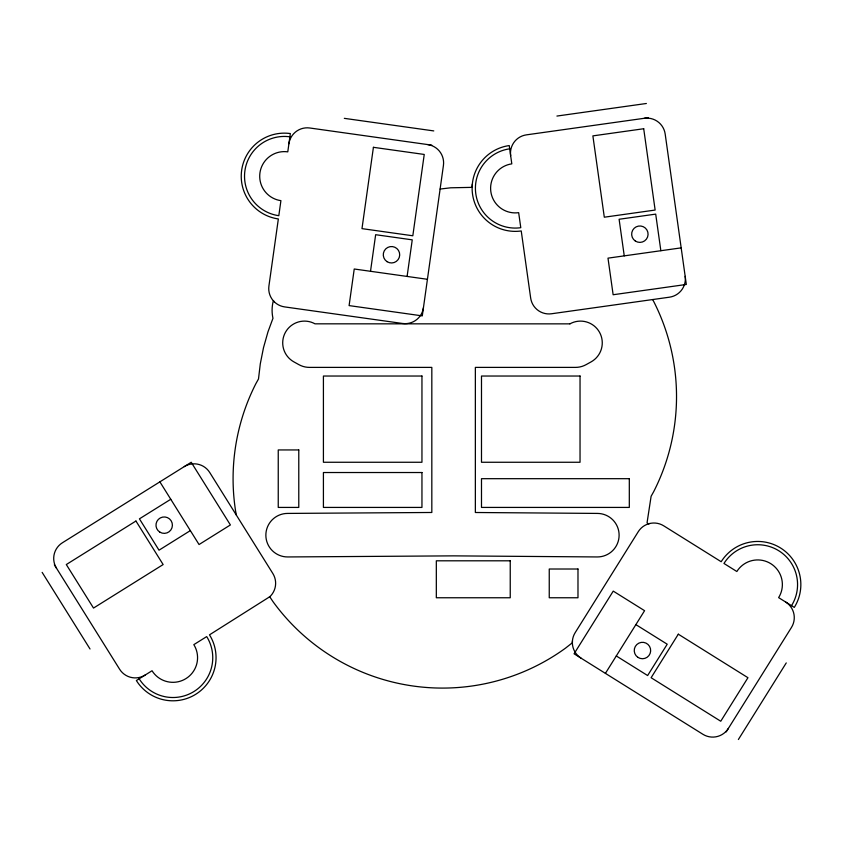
<?xml version="1.0" encoding="UTF-8"?>
<svg xmlns="http://www.w3.org/2000/svg" width="843" height="843" viewBox="0 0 843 843"><rect width="100%" height="100%" fill="white"/><g stroke="black" fill="none" stroke-linecap="round" stroke-linejoin="round"><path stroke-width="1.26" d="M572.429 640.859L572.408 642.714L565.579 648.098A209.412 209.412 0 0 1 273.079 601.765L269.728 596.76L209.496 634.842A43.109 43.109 0 0 1 195.776 694.253A43.109 43.109 0 0 1 136.366 680.543L152.035 670.743A24.637 24.637 0 0 0 185.987 678.583A24.637 24.637 0 0 0 193.827 644.642L206.704 636.591A39.832 39.832 0 0 1 194.038 691.471A39.832 39.832 0 0 1 139.158 678.794M472.322 184.122L472.143 187.357L450.699 187.799L440.109 189.053M370.509 271.288L375.651 234.702L412.248 239.844L407.095 276.43M605.411 673.367L644.579 610.69L613.24 591.112L574.072 653.789L702.914 734.295A18.472 18.472 0 0 0 728.373 728.415M726.202 731.903L791.472 627.434A18.472 18.472 0 0 0 785.592 601.976M738.384 739.511L786.256 662.914M170.771 499.267L139.432 518.845L159.011 550.184L190.349 530.605M649.774 523.482L648.478 523.893L647.045 522.839L651.112 496.264L653.704 491.627A209.412 209.412 0 0 0 653.704 301.499L652.619 299.56M556.917 116.06L646.37 103.489M648.372 117.714L526.39 134.859A18.472 18.472 0 0 0 510.668 155.723M681.176 247.863L607.993 258.148L613.135 294.744L686.318 284.46L665.18 134.016A18.472 18.472 0 0 0 644.305 118.283M344.323 118.347L433.776 130.918M431.774 145.144L309.792 127.999A18.472 18.472 0 0 0 288.917 143.732M427.433 279.296L354.239 269.001L349.097 305.598L422.29 315.883L443.429 165.439A18.472 18.472 0 0 0 427.707 144.574M635.875 624.621L667.213 644.21L647.635 675.549L616.296 655.959M274.386 301.899L273.395 300.782L272.858 302.816A36.955 36.955 0 0 0 272.742 317.242L272.984 318.254L267.969 331.857L263.501 347.674L260.297 363.807L258.495 378.981L255.903 383.618A209.412 209.412 0 0 0 235.661 511.438L236.409 515.199M159.885 481.859L199.053 544.536L230.392 524.947L191.224 462.27L62.393 542.776A18.472 18.472 0 0 0 56.513 568.245M54.342 564.757L119.611 669.226A18.472 18.472 0 0 0 145.07 675.095M42.15 572.376L90.022 648.984M660.849 250.719L655.706 214.122L619.11 219.264L624.252 255.861M509.699 148.811A39.832 39.832 0 0 0 475.8 193.795A39.832 39.832 0 0 0 520.784 227.694L518.666 212.657A24.637 24.637 0 0 1 490.847 191.688A24.637 24.637 0 0 1 511.806 163.858L509.235 145.565A43.109 43.109 0 0 0 472.544 194.259A43.109 43.109 0 0 0 521.237 230.95L530.668 298.043A18.472 18.472 0 0 0 551.533 313.765L669.458 297.189A18.472 18.472 0 0 0 685.18 276.325M289.897 136.819A39.832 39.832 0 0 0 244.913 170.718A39.832 39.832 0 0 0 278.812 215.692L280.919 200.655A24.637 24.637 0 0 1 259.95 172.826A24.637 24.637 0 0 1 287.779 151.856L290.35 133.563A43.109 43.109 0 0 0 241.656 170.254A43.109 43.109 0 0 0 278.348 218.948L268.917 286.04A18.472 18.472 0 0 0 284.649 306.905L402.564 323.48A18.472 18.472 0 0 0 423.428 307.758M791.514 605.674A39.832 39.832 0 0 0 778.848 550.795A39.832 39.832 0 0 0 723.958 563.461L736.845 571.512A24.637 24.637 0 0 1 770.797 563.672A24.637 24.637 0 0 1 778.626 597.624L794.296 607.413A43.109 43.109 0 0 0 780.586 548.003A43.109 43.109 0 0 0 721.176 561.723L663.726 525.821A18.472 18.472 0 0 0 638.256 531.701L575.158 632.682A18.472 18.472 0 0 0 581.038 658.141M269.275 597.223A18.472 18.472 0 0 0 272.826 573.482L209.728 472.501A18.472 18.472 0 0 0 184.269 466.622M373.417 147.314L361.984 228.632L412.817 235.777L424.24 154.448L373.417 147.314M678.309 634.189L651.112 677.719L720.754 721.239L747.952 677.709L678.309 634.189M135.944 521.027L66.302 564.547L93.51 608.066L163.142 564.557L135.944 521.027M569.91 323.86L315.008 323.828A21.76 21.76 0 0 0 285.429 332.321A21.76 21.76 0 0 0 293.933 361.9L298.928 364.671A21.76 21.76 0 0 0 309.465 367.39L431.827 367.39L431.827 512.481L287.484 513.419A21.76 21.76 0 0 0 265.861 535.326A21.76 21.76 0 0 0 287.769 556.949L453.576 555.864L597.181 556.949A21.76 21.76 0 0 0 619.11 535.347A21.76 21.76 0 0 0 597.518 513.419L475.357 512.502L475.357 367.39L575.537 367.39A21.76 21.76 0 0 0 586.127 364.64L591.101 361.879A21.76 21.76 0 0 0 599.51 332.268A21.76 21.76 0 0 0 569.91 323.86M643.704 128.737L592.882 135.881L604.305 217.199L655.137 210.055L643.704 128.737M421.953 376.031L323.417 376.031L323.417 462.259L421.953 462.259L421.953 376.031M580.037 376.031L481.49 376.031L481.49 462.259L580.037 462.259L580.037 376.031M298.78 449.941L278.243 449.941L278.243 507.423L298.78 507.423L298.78 449.941M421.953 472.523L323.417 472.523L323.417 507.423L421.953 507.423L421.953 472.523M629.31 478.687L481.49 478.687L481.49 507.423L629.31 507.423L629.31 478.687M510.236 560.806L436.326 560.806L436.326 597.761L510.236 597.761L510.236 560.806M577.982 569.014L549.246 569.014L549.246 597.761L577.982 597.761L577.982 569.014M635.359 241.045A8.209 8.209 0 0 0 648.067 234.649A8.209 8.209 0 0 0 636.17 226.851A8.209 8.209 0 0 0 635.359 241.045M387.095 261.688A8.209 8.209 0 0 0 399.698 255.092A8.209 8.209 0 0 0 387.685 247.473A8.209 8.209 0 0 0 387.095 261.688M637.877 657.34A8.209 8.209 0 0 0 650.648 651.07A8.209 8.209 0 0 0 638.836 643.146A8.209 8.209 0 0 0 637.877 657.34M159.875 532.144A8.209 8.209 0 0 0 172.404 525.41A8.209 8.209 0 0 0 160.307 517.929A8.209 8.209 0 0 0 159.875 532.144"/></g></svg>
